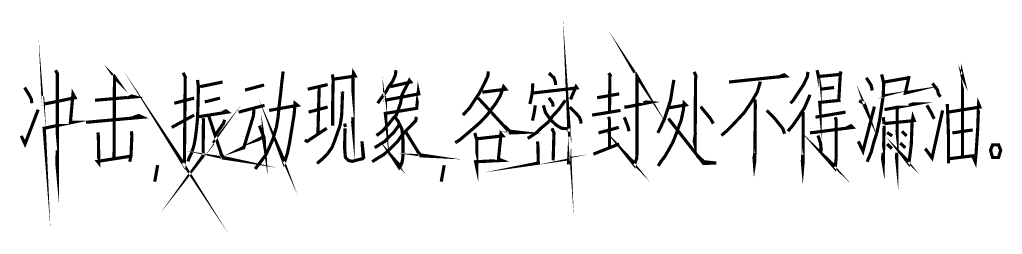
# Model space of a CAD drawing. Header units: millimetres. Extents: x -594 to 6367, y -2099 to 456.
# Drawn here: x 42.9 to 159.1, y -285.8 to -260.4 of the extents above; entities that cross this region are included whole.
import ezdxf

# ---------------------------------------------------------------- set-up
doc = ezdxf.new("R2010")
doc.units = ezdxf.units.MM
doc.layers.add('细实线层', color=7, linetype='Continuous', lineweight=18)

msp = doc.modelspace()

# ---------------------------------------------------------------- linework, layer by layer
at = {"layer": '细实线层', "color": 6, "const_width": 0.37488}
for points in [[(104.8246266531674, -270.5304897665728), (105.0745466531676, -271.3824897665729), (105.426706653167, -271.8823297665729), (105.8271466531674, -272.3850097665729), (106.3781066531674, -272.8848497665729), (106.9773466531674, -273.2370097665729), (107.5794266531675, -273.2852897665729), (107.8804666531674, -273.4358097665729), (107.7810666531673, -272.0328497665728), (107.8293466531673, -273.2852897665729)], [(115.6450266531674, -266.6737697665728), (115.9943466531672, -267.2758497665729), (115.8949466531672, -267.1253297665729), (115.8949466531672, -275.4408497665729), (115.8949466531672, -276.1906097665728), (115.8438266531671, -276.8438097665729), (115.6933066531674, -277.1931297665728), (115.5939066531674, -277.5935697665728), (114.6425066531674, -276.3922497665728), (115.5939066531674, -277.3947697665728)], [(45.71286665316714, -270.5304897665728), (45.86338665316728, -273.8873697665729), (45.8122666531672, -273.2370097665729), (49.16914665316747, -272.5355297665728), (48.91922665316727, -272.5355297665728), (49.22026665316756, -269.1786497665729), (49.4701866531673, -269.6302097665729), (45.8122666531672, -270.3799697665729)], [(53.97726665316716, -266.9236897665728), (54.32942665316708, -267.4263697665729), (54.12778665316731, -267.2247297665729), (54.07950665316733, -276.6932897665729)], [(154.2179066531671, -266.8754097665728), (154.4167066531673, -267.2758497665729), (154.3684266531673, -267.0742097665728), (154.3684266531673, -276.5427697665729)], [(47.16410665316747, -266.3727297665728), (47.41686665316732, -266.8754097665728)], [(47.36574665316724, -266.7248897665729), (47.36574665316724, -277.8946097665729), (47.31462665316715, -277.3436497665729), (47.36574665316724, -275.8412897665729)], [(62.49442665316749, -267.2247297665729), (62.39502665316743, -277.1448497665729), (62.34390665316735, -277.5935697665728), (61.44362665316751, -276.1423297665729), (62.24450665316729, -277.3436497665729)], [(62.24450665316729, -266.6737697665728), (62.54554665316712, -267.2758497665729)], [(70.75882665316752, -278.0451297665729), (71.41202665316726, -277.1931297665728), (72.01126665316727, -276.3922497665728), (72.41170665316716, -275.5402497665729), (72.86326665316713, -274.4894497665729), (73.26370665316747, -273.1347697665728), (73.46534665316724, -271.9334497665729), (73.5647466531673, -270.8315297665729), (73.76638665316753, -269.1786497665729), (73.91690665316722, -267.7245697665728), (74.06742665316736, -266.5232497665729)], [(79.87806665316751, -266.8754097665728), (79.97746665316711, -267.5257697665729), (79.92634665316749, -270.1300497665728), (79.92634665316749, -272.935969766573), (79.92634665316749, -272.5355297665728), (79.92634665316749, -271.7346497665728)], [(80.07686665316717, -267.4263697665729), (82.58174665316713, -267.0742097665728), (82.38294665316747, -266.7248897665729), (82.33182665316738, -267.2247297665729), (82.33182665316738, -271.8823297665729), (82.33182665316738, -273.0864897665729), (82.2807066531673, -272.5355297665728), (82.33182665316738, -271.9334497665729)], [(87.39270665316738, -266.3727297665728), (87.3415866531673, -266.9236897665728), (86.98942665316738, -267.7245697665728), (86.54070665316752, -268.3266497665729), (86.18854665316715, -268.9770097665728), (85.83922665316734, -269.4285697665729), (85.23714665316723, -270.2805697665729)], [(85.98974665316749, -269.4285697665729), (86.14026665316717, -269.9312497665728), (86.14026665316717, -270.7321297665728), (86.18854665316715, -271.8823297665729), (86.14026665316717, -271.4818897665729), (89.84646665316725, -270.8826497665729), (90.04526665316737, -268.9287297665728), (90.09638665316746, -269.1786497665729), (86.08914665316755, -269.9312497665728)], [(98.31250665316705, -266.5232497665729), (98.26138665316742, -267.0742097665728), (97.71042665316739, -268.2272497665729), (97.25886665316742, -269.0792497665728), (96.65962665316741, -269.9795297665728), (96.10866665316738, -270.8315297665729), (95.30494665316749, -271.6835297665729)], [(105.4749866531675, -266.7248897665729), (106.0770666531676, -267.2758497665729), (106.2275866531673, -267.7245697665728), (106.2758666531672, -268.1278497665729)], [(112.5380666531674, -266.7248897665729), (112.8391066531672, -267.1253297665729)], [(112.6885866531675, -267.0742097665728), (112.6403066531675, -271.3313697665728)], [(122.6569866531673, -266.5743697665729), (122.8586266531675, -267.0742097665728), (122.8075066531674, -267.5257697665729), (122.7592266531674, -275.1909297665729), (122.6569866531673, -274.7393697665728), (122.8075066531674, -273.7368497665728)], [(126.7664666531673, -267.7756897665729), (133.4773866531673, -267.0742097665728), (133.2785866531672, -266.9236897665728), (132.5259866531674, -267.2247297665729)], [(136.0845066531674, -266.5743697665729), (136.0333866531674, -267.1253297665729), (135.5818266531674, -268.0767297665728), (134.9797466531673, -268.9770097665728), (134.3293866531672, -269.9795297665728), (134.0283466531673, -270.2805697665729)], [(137.186426653167, -266.3727297665728), (137.3341066531671, -267.1253297665729), (137.5357466531673, -268.4260497665729), (137.5357466531673, -269.6302097665729), (137.5357466531673, -270.3799697665729), (137.5357466531673, -270.7321297665728), (137.4846266531672, -270.1811697665729), (139.9412266531672, -269.9312497665728)], [(140.0406266531673, -266.5743697665729), (139.8901066531676, -266.8754097665728), (137.3341066531671, -267.1253297665729)], [(139.7395866531674, -269.9312497665728), (139.9412266531672, -266.5232497665729)], [(142.9970666531672, -267.2758497665729), (143.5480266531672, -268.1278497665729), (143.6985466531674, -268.7782097665729), (143.5480266531672, -268.0767297665728)], [(144.8004666531674, -266.8754097665728), (145.0503866531672, -267.875089766573), (144.9992666531676, -269.3291697665729), (144.8004666531674, -270.6810097665729), (144.5477066531671, -272.3338897665728), (144.2495066531674, -273.7368497665728), (143.8490666531671, -274.9892897665729), (143.5963066531672, -275.9918097665729), (143.0964666531673, -277.1931297665728)], [(145.1015066531673, -267.7756897665729), (148.0068266531671, -267.2758497665729), (148.0551066531675, -267.0742097665728), (147.6035466531671, -269.0792497665728), (148.0068266531671, -268.9770097665728), (144.9992666531676, -269.4285697665729)], [(43.50902665316747, -268.4260497665729), (44.0599866531675, -269.3291697665729), (44.30990665316725, -269.8290097665729), (44.36102665316733, -270.2805697665729)], [(63.94850665316747, -267.5257697665729), (64.04790665316708, -268.4260497665729), (63.99678665316745, -270.5304897665728), (63.94850665316747, -272.0328497665728), (63.84626665316731, -273.1347697665728), (63.69574665316716, -274.3389297665728), (63.54522665316748, -275.1909297665729), (63.2470266531673, -276.1423297665729), (63.04538665316753, -276.5427697665729), (62.79546665316732, -277.1448497665729)], [(64.2467066531672, -268.3266497665729), (66.9021066531673, -267.7756897665729)], [(69.5575066531674, -268.7270897665728), (71.81246665316715, -268.1278497665729)], [(79.32710665316748, -268.0767297665728), (76.9727466531672, -268.6276897665729)], [(78.32458665316747, -268.4260497665729), (78.17406665316733, -273.8873697665729)], [(86.73950665316718, -268.3266497665729), (89.14498665316708, -267.7756897665729), (88.9944666531674, -267.5740497665729), (88.09134665316745, -269.3291697665729), (88.04306665316747, -269.6302097665729), (87.94366665316741, -270.2805697665729), (87.79314665316727, -270.6810097665729), (87.64262665316713, -271.1808497665729), (87.44098665316736, -271.6835297665729), (87.04054665316747, -272.0839697665729), (86.5889866531675, -272.6860497665729), (86.18854665316715, -273.1347697665728), (85.83922665316734, -273.5380497665728), (85.38766665316737, -273.8873697665729), (85.08662665316754, -274.0890097665729)], [(97.61102665316733, -268.9770097665728), (100.3658266531675, -268.6276897665729), (100.1159066531673, -268.3266497665729), (99.7154666531674, -269.4285697665729), (99.21278665316734, -270.2805697665729), (98.76406665316702, -270.8826497665729), (98.16198665316736, -271.6835297665729), (97.36110665316713, -272.5355297665728), (96.50910665316727, -273.2852897665729), (95.50658665316726, -274.1372897665728), (94.90450665316715, -274.6399697665729), (94.4046666531672, -274.9381697665729)], [(103.5721866531672, -267.9262097665728), (103.5210666531671, -268.9770097665728), (103.3222666531674, -269.9795297665728), (103.2200266531673, -270.3799697665729)], [(103.5721866531672, -269.0792497665728), (108.7807466531672, -268.4771697665728), (108.6813466531671, -268.3266497665729), (108.0309866531675, -269.8290097665729)], [(120.2543466531675, -267.5257697665729), (120.1521066531673, -268.0767297665728), (119.8539066531676, -269.9312497665728), (119.4506266531676, -271.1808497665729), (119.1524266531674, -272.0839697665729), (118.7008666531674, -273.0864897665729), (118.3487066531675, -273.7879697665729)], [(130.4726666531674, -267.7245697665728), (130.120506653167, -268.9287297665728), (129.4218666531674, -270.1300497665728), (128.5698666531671, -271.3824897665729), (127.9166666531674, -272.0839697665729), (127.1157866531671, -272.935969766573), (126.5137066531675, -273.5380497665728), (125.8633466531674, -274.0890097665729)], [(137.5357466531673, -268.6276897665729), (139.1886266531674, -268.4260497665729)], [(142.1450666531673, -269.9795297665728), (142.6960266531674, -270.2805697665729), (142.8948266531675, -270.6810097665729), (143.0453466531672, -271.1325697665728), (142.6960266531674, -270.3799697665729)], [(150.8099066531672, -267.9262097665728), (151.4119866531674, -268.7270897665728), (151.5113866531674, -269.1786497665729), (151.7613066531672, -269.5279697665728)], [(45.61346665316754, -269.4285697665729), (45.71286665316714, -270.4822097665729)], [(51.82454665316757, -269.9312497665728), (56.5332666531672, -269.5279697665728), (56.18110665316729, -269.4285697665729), (55.63014665316726, -269.6784897665729)], [(81.07938665316718, -269.1786497665729), (81.0282666531671, -270.5304897665728), (80.97998665316712, -271.7346497665728), (80.82946665316743, -272.6860497665729), (80.73006665316737, -273.0864897665729), (80.47730665316752, -273.7879697665729), (80.17910665316734, -274.6399697665729), (79.82694665316743, -275.5402497665729), (79.2759866531674, -276.2928497665729), (78.67390665316728, -276.8920897665729), (78.07466665316727, -277.3947697665728)], [(80.97998665316712, -268.9287297665728), (81.17878665316724, -269.1786497665729)], [(105.4749866531675, -269.6302097665729), (105.9265466531674, -270.2805697665729), (105.9776666531675, -270.6810097665729)], [(111.1862266531671, -269.6302097665729), (113.7905066531671, -269.1786497665729)], [(136.3344266531672, -269.2780497665728), (136.1839066531675, -269.6784897665729), (135.6812266531674, -270.8315297665729), (134.8803466531672, -272.0839697665729), (134.2811066531672, -272.935969766573), (133.7273066531675, -273.5863297665728)], [(64.59886665316711, -272.0328497665728), (64.64714665316754, -272.3338897665728), (64.59886665316711, -276.4916497665729), (64.34894665316736, -276.8438097665729), (65.80018665316723, -274.9892897665729)], [(61.19086665316721, -270.2805697665729), (63.54522665316748, -269.6784897665729)], [(64.79766665316723, -270.1300497665728), (66.60106665316746, -269.6784897665729)], [(68.80490665316714, -271.3313697665728), (71.86074665316713, -270.5304897665728)], [(72.41170665316716, -271.1325697665728), (75.76858665316743, -270.5304897665728), (75.46754665316715, -270.2805697665729), (75.36814665316754, -271.5841297665729), (75.06710665316726, -273.4358097665729), (74.81718665316706, -274.9892897665729), (74.56726665316731, -276.1906097665728), (74.26622665316748, -277.1448497665729), (74.16682665316742, -277.3436497665729), (73.46534665316724, -275.4408497665729), (74.2151066531674, -277.1448497665729)], [(77.07214665316727, -271.3313697665728), (79.32710665316748, -270.7321297665728)], [(97.10834665316727, -269.6784897665729), (97.4093866531671, -269.9795297665728), (100.9167866531675, -273.7879697665729), (102.1692266531673, -273.7368497665728), (100.8656666531674, -273.5863297665728), (100.2153066531673, -272.935969766573)], [(107.4289066531674, -269.9312497665728), (106.6280266531672, -271.0331697665729), (105.9776666531675, -271.7346497665728), (105.3755866531674, -272.5355297665728), (104.5235866531671, -273.2370097665729), (103.9726266531671, -273.7879697665729), (103.5210666531671, -274.0890097665729), (102.9701066531675, -274.4383297665729)], [(103.8732266531674, -270.5304897665728), (103.7227066531673, -271.4818897665729), (103.6233066531672, -271.9334497665729), (103.5210666531671, -272.3338897665728)], [(107.9287466531673, -270.7321297665728), (108.6813466531671, -271.4818897665729), (109.0817866531675, -271.9334497665729), (109.2323066531672, -272.3338897665728), (109.2834266531673, -272.6860497665729)], [(114.3925866531672, -270.7321297665728), (114.6425066531674, -270.7321297665728), (117.3973066531671, -270.1811697665729), (116.9457466531672, -270.1300497665728), (116.6475466531674, -270.2805697665729)], [(119.6011466531673, -270.8315297665729), (121.6573066531674, -270.4822097665729), (121.4556666531671, -270.2805697665729), (121.3562666531675, -271.1325697665728), (121.1035066531672, -272.3338897665728), (120.8053066531675, -273.0864897665729), (120.4531466531671, -274.0890097665729), (120.1038266531673, -274.9381697665729), (119.6011466531673, -275.8412897665729), (119.2007066531674, -276.5427697665729), (118.7008666531674, -277.1931297665728), (118.3998266531676, -277.6958097665729)], [(123.4095866531671, -270.6810097665729), (124.5626266531672, -272.0839697665729), (124.9119466531675, -272.6860497665729)], [(129.8223066531673, -269.8290097665729), (129.8705866531673, -270.3799697665729), (129.8223066531673, -277.0426097665729), (129.7711866531672, -277.3947697665728), (129.7200666531672, -276.7415697665729), (129.8223066531673, -276.1423297665729)], [(142.0456666531673, -274.7876497665728), (142.5966266531673, -275.9406897665729), (143.9484666531671, -270.6810097665729)], [(145.1497866531672, -271.0331697665729), (148.7083066531673, -270.3799697665729), (148.4555466531674, -270.3799697665729), (148.0068266531671, -270.5304897665728)], [(150.1595466531672, -270.5304897665728), (150.7105066531672, -271.4818897665729), (150.9121466531674, -271.9334497665729), (151.0626666531671, -272.0839697665729)], [(152.5650266531675, -270.3799697665729), (152.6133066531675, -271.3313697665728), (152.7155466531672, -274.4383297665729), (152.7155466531672, -276.4916497665729), (152.7155466531672, -277.3947697665728), (152.7155466531672, -276.8438097665729), (155.5697466531674, -276.4916497665729), (155.8707866531672, -277.1931297665728), (155.9701866531673, -276.1423297665729), (156.1718266531671, -273.1347697665728), (156.1718266531671, -272.8848497665729), (156.2712266531671, -270.3799697665729), (156.4217466531673, -270.7321297665728), (152.6644266531676, -271.3313697665728)], [(43.10858665316712, -274.1372897665728), (43.55730665316744, -275.0886897665729), (45.11078665316748, -271.0331697665729)], [(50.77090665316749, -272.5355297665728), (57.4335466531675, -271.9334497665729), (56.98482665316718, -271.7346497665728), (56.03342665316725, -272.0839697665729)], [(60.89266665316748, -273.1347697665728), (63.54522665316748, -271.6835297665729)], [(65.2492266531672, -271.7346497665728), (66.9021066531673, -276.7415697665729), (67.9046266531673, -276.8920897665729), (67.00150665316735, -276.6932897665729), (66.65218665316709, -276.1423297665729)], [(64.04790665316708, -271.8823297665729), (67.50418665316741, -271.3313697665728), (67.30254665316718, -271.1808497665729), (66.9021066531673, -271.3824897665729)], [(70.60830665316738, -271.0331697665729), (70.5600266531674, -271.7346497665728), (69.40698665316725, -275.5402497665729), (69.10594665316742, -275.6396497665728), (71.76134665316752, -274.2366897665729), (71.26150665316712, -272.935969766573), (71.81246665316715, -274.3389297665728), (71.86074665316713, -275.1909297665729), (71.66194665316746, -273.938489766573)], [(87.29046665316721, -271.9334497665729), (87.64262665316713, -272.3850097665729), (87.79314665316727, -272.7343297665728), (88.09134665316745, -273.2852897665729), (88.19358665316716, -274.0890097665729), (88.24186665316714, -274.7876497665728), (88.24186665316714, -275.5402497665729), (88.24186665316714, -276.2928497665729), (88.19358665316716, -276.8438097665729), (88.09134665316745, -277.3436497665729), (87.94366665316741, -277.6958097665729), (87.79314665316727, -277.8946097665729), (87.04054665316747, -276.7415697665729), (87.89254665316733, -277.6958097665729), (88.04306665316747, -277.3436497665729)], [(89.79534665316717, -271.8823297665729), (89.7470666531672, -272.3338897665728), (88.24186665316714, -273.8873697665729)], [(110.5841466531674, -271.6835297665729), (113.9410266531673, -271.1325697665728)], [(112.5380666531674, -271.8823297665729), (112.6403066531675, -272.2344897665729), (112.6403066531675, -275.5402497665729)], [(114.3925866531672, -271.9334497665729), (114.8441466531672, -273.1347697665728), (114.9435466531673, -273.5863297665728)], [(133.3268666531672, -273.8873697665729), (133.1280666531675, -273.2852897665729), (132.1255466531675, -272.0328497665728), (131.2252666531672, -271.1325697665728)], [(139.3391466531675, -271.9334497665729), (139.4385466531672, -272.3338897665728), (139.4385466531672, -274.9892897665729), (139.4385466531672, -276.6932897665729), (139.3391466531675, -277.6958097665729), (139.2880266531675, -277.9457297665729), (138.1861066531674, -276.6932897665729), (139.2880266531675, -277.7440897665729)], [(135.5307066531673, -271.3313697665728), (135.5307066531673, -277.1931297665728), (135.4824266531673, -277.7440897665729), (135.4313066531672, -277.1448497665729), (135.4824266531673, -276.3922497665728)], [(136.9847866531673, -271.9334497665729), (140.5404666531672, -271.3313697665728)], [(144.9992666531676, -271.9334497665729), (145.1015066531673, -272.7343297665728)], [(145.1015066531673, -272.6860497665729), (148.6571866531672, -272.3338897665728), (148.5066666531675, -271.9334497665729), (148.4072666531675, -272.5838097665728), (148.3050266531673, -275.1909297665729), (148.1545066531671, -276.3922497665728), (148.0551066531675, -277.1448497665729), (148.0068266531671, -277.3947697665728), (147.3053466531674, -276.4916497665729), (148.0068266531671, -277.1931297665728)], [(146.6521466531672, -270.8826497665729), (146.6038666531672, -277.0426097665729), (146.5527466531671, -276.5427697665729), (146.6038666531672, -276.1423297665729)], [(149.9579066531674, -275.6396497665728), (150.7616266531673, -276.7415697665729), (152.014066653167, -271.1325697665728)], [(67.1520266531675, -272.2344897665729), (67.00150665316735, -272.6860497665729), (66.00182665316746, -274.0890097665729)], [(81.32930665316738, -272.6860497665729), (81.42870665316744, -273.0864897665729)], [(87.74202665316719, -272.8848497665729), (87.13994665316753, -273.7368497665728), (86.5889866531675, -274.2366897665729), (86.08914665316755, -274.7876497665728), (85.58930665316714, -275.0886897665729), (84.88782665316742, -275.5402497665729)], [(111.3367466531672, -273.7879697665729), (113.7422266531671, -273.1347697665728)], [(119.6011466531673, -272.0839697665729), (123.7589066531673, -277.3947697665728), (125.2641066531674, -277.3436497665729)], [(136.3344266531672, -273.7879697665729), (141.3924666531675, -273.1347697665728), (141.1936666531674, -272.935969766573), (140.5915866531673, -273.2370097665729)], [(145.1015066531673, -272.935969766573), (144.9992666531676, -277.3436497665729), (144.899866653167, -276.7415697665729), (144.9992666531676, -276.1423297665729)], [(52.17386665316738, -273.7368497665728), (52.22498665316746, -274.2366897665729), (52.27610665316755, -277.3436497665729), (52.1255866531674, -277.1448497665729), (56.03342665316725, -276.5427697665729)], [(56.13282665316731, -273.5863297665728), (56.18110665316729, -274.1372897665728), (56.08170665316723, -276.4916497665729), (55.93118665316754, -277.1931297665728)], [(76.6205866531673, -274.6399697665729), (76.92162665316712, -274.7876497665728), (77.12326665316735, -274.6399697665729), (79.22486665316731, -273.2370097665729)], [(81.38042665316746, -273.2370097665729), (81.32930665316738, -275.5402497665729), (81.38042665316746, -276.1423297665729), (81.42870665316744, -276.6932897665729), (81.63034665316721, -276.8920897665729), (81.78086665316735, -277.0426097665729), (82.23242665316732, -277.1448497665729), (83.18382665316724, -276.8920897665729), (83.43374665316745, -276.8438097665729), (83.58426665316713, -276.6932897665729), (83.38262665316736, -274.7876497665728), (83.5331466531675, -276.6932897665729), (83.38262665316736, -276.8438097665729)], [(88.19358665316716, -273.938489766573), (87.5915066531675, -274.7876497665728), (87.09166665316755, -275.2903297665729), (86.43846665316735, -275.9406897665729), (85.88750665316732, -276.3922497665728), (85.28826665316731, -276.7415697665729), (84.58678665316714, -277.1931297665728)], [(88.5940266531675, -273.7368497665728), (90.29802665316723, -276.4916497665729), (91.34882665316721, -276.5427697665729), (90.3463066531672, -276.3922497665728), (89.89474665316723, -275.9406897665729)], [(96.70790665316738, -273.7879697665729), (96.96066665316724, -274.6399697665729), (96.96066665316724, -277.8946097665729), (96.8101466531671, -277.1931297665728), (99.91426665316752, -277.0426097665729), (99.51382665316717, -276.8920897665729), (99.81486665316746, -273.8873697665729), (100.0165066531672, -274.1372897665728), (96.90954665316715, -274.4894497665729)], [(105.8271466531674, -273.2370097665729), (106.0770666531676, -273.7879697665729), (105.9776666531675, -277.0426097665729)], [(107.9287466531673, -274.2366897665729), (107.9287466531673, -274.7876497665728), (107.7810666531673, -277.4941697665729)], [(137.2858266531671, -274.0890097665729), (137.5868666531674, -274.9892897665729), (137.6351466531674, -275.5402497665729), (137.6351466531674, -275.9918097665729)], [(145.4508266531675, -273.7368497665728), (146.0529066531672, -274.1372897665728)], [(147.2031066531672, -273.5863297665728), (147.7540666531673, -274.1372897665728)], [(155.5697466531674, -273.4358097665729), (153.1642666531675, -273.7879697665729)], [(104.1231466531672, -274.7876497665728), (104.1742666531673, -275.1909297665729), (104.2225466531673, -277.3436497665729), (103.9726266531671, -277.3947697665728), (107.8293466531673, -276.8438097665729)], [(110.7346666531671, -276.2928497665729), (113.7905066531671, -275.0886897665729)], [(145.4508266531675, -275.0886897665729), (146.0017866531676, -275.6396497665728)], [(147.0043066531676, -274.9892897665729), (147.6035466531671, -275.5402497665729)], [(158.6255866531674, -275.1909297665729), (158.8755066531672, -275.8412897665729), (158.6255866531674, -276.6932897665729), (157.9241066531672, -276.6932897665729), (157.6741866531675, -275.8412897665729), (157.9241066531672, -275.1909297665729), (158.6255866531674, -275.1909297665729)], [(125.2129866531673, -277.3436497665729), (123.8100266531674, -277.1931297665728), (123.1085466531672, -276.5427697665729)], [(58.88762665316747, -279.5474897665729), (59.23694665316728, -277.5935697665728)], [(92.75178665316756, -279.5474897665729), (93.10110665316736, -277.5935697665728)]]:
    msp.add_lwpolyline(points, dxfattribs=at)

doc.saveas('drawing.dxf')
